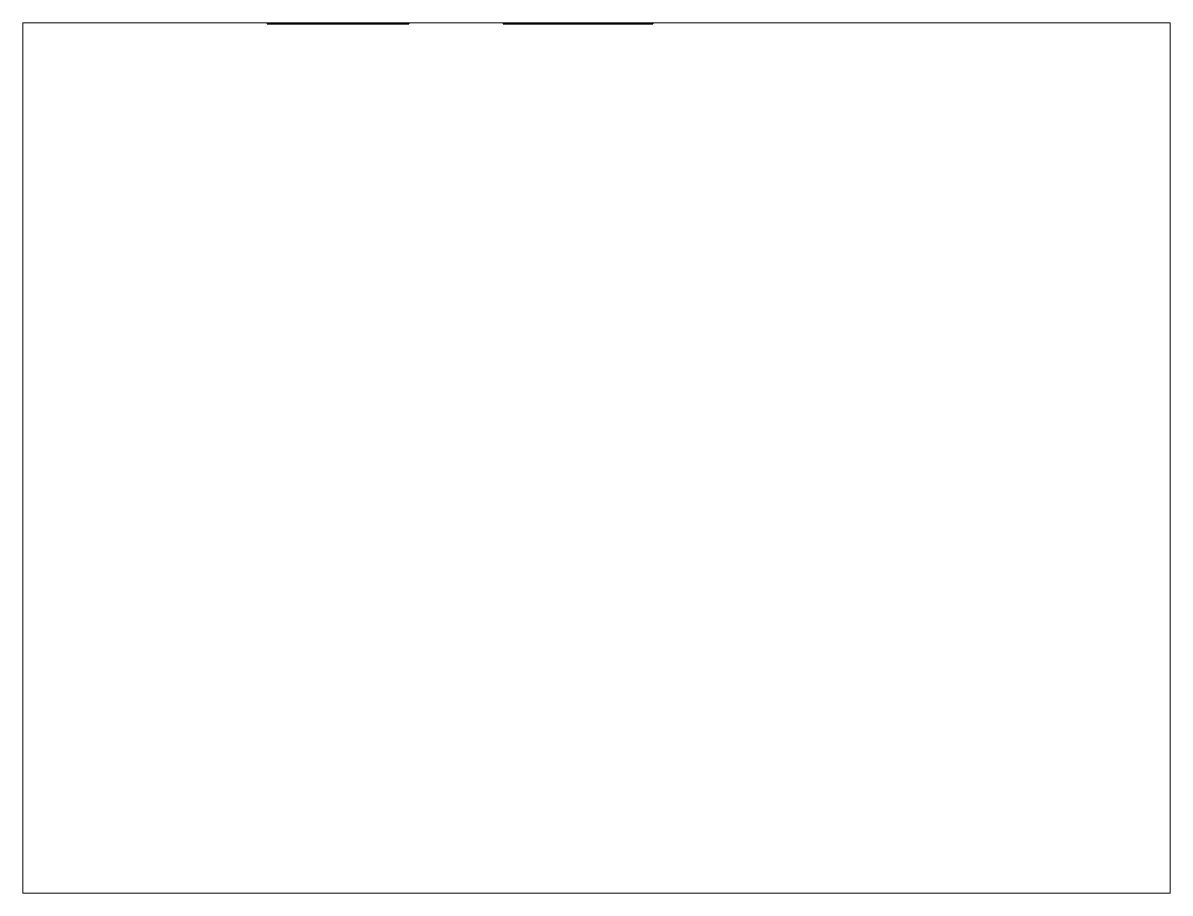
# Paper-space layout '配置1' of a CAD drawing. Header units: centimetres. Extents: x 26 to 231, y 20 to 176.
# The model-space entities are those that its viewports show. They can reach past a viewport. Long polylines and large blocks are cut down to what shows.
import ezdxf

# ---------------------------------------------------------------- set-up
doc = ezdxf.new("R2010")
doc.units = ezdxf.units.CM

msp = doc.modelspace()

# ---------------------------------------------------------------- linework, layer by layer
for p, q in [((1126.3, 3109.4, 27), (1126.3, 3059.4, 27)), ((1131.3, 3109.4, 27), (1131.3, 3064.4, 27)), ((1306.3, 3109.4, 27), (1306.3, 3059.4, 27)), ((1426.3, 3109.4, 27), (1426.3, 3059.4, 27)), ((1611.3, 3109.4, 27), (1611.3, 3064.4, 27)), ((1616.3, 3109.4, 27), (1616.3, 3059.4, 27)), ((1131.3, 3064.4, 27), (1296.3, 3064.4, 27)), ((1296.3, 3069.4, 27), (1296.3, 3064.4, 27)), ((1296.3, 3064.4, 27), (1296.3, 3059.4, 27)), ((1436.3, 3069.4, 27), (1436.3, 3064.4, 27)), ((1436.3, 3064.4, 27), (1611.3, 3064.4, 27)), ((1436.3, 3064.4, 27), (1436.3, 3059.4, 27)), ((1126.3, 3059.4, 27), (1296.3, 3059.4, 27)), ((1296.3, 3059.4, 27), (1306.3, 3059.4, 27)), ((1426.3, 3059.4, 27), (1436.3, 3059.4, 27)), ((1436.3, 3059.4, 27), (1616.3, 3059.4, 27))]:
    msp.add_line(p, q)

psp = doc.layouts.new('配置1')

# ---------------------------------------------------------------- viewports
at = {"layer": '0'}
psp.add_viewport(center=(128.5, 97.5), size=(205.6, 156), view_center_point=(1544.74, 2507.94), view_height=1105.4971, dxfattribs=at)

doc.saveas('drawing.dxf')
